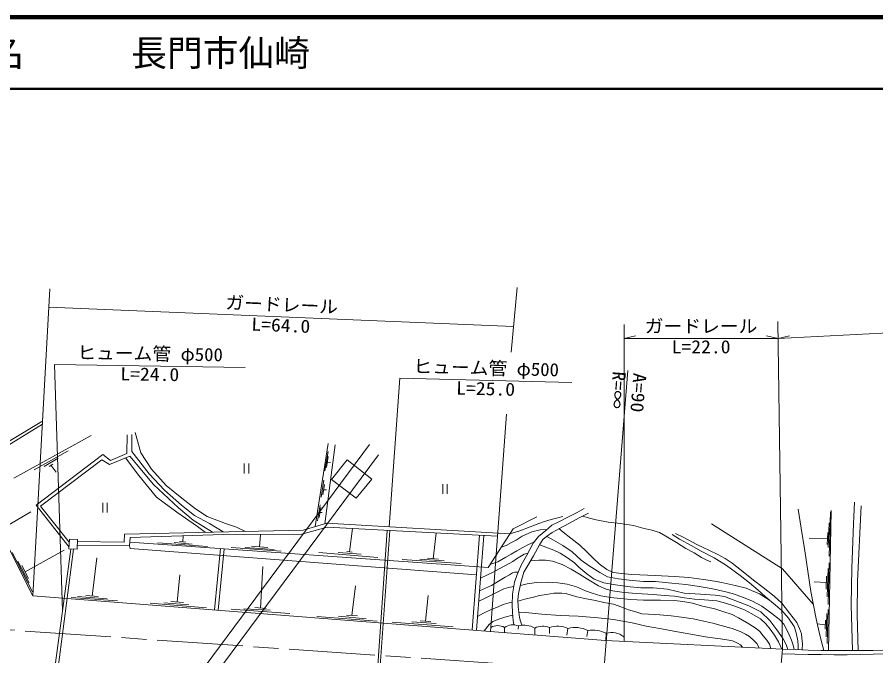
# Model space of a CAD drawing. Units: millimetres at full size, sheet at 1:1000; details may follow other scales. Extents: x 40000 to 680000, y 20000 to 380000.
# Drawn here: x 381890 to 501949, y 290756 to 380000 of the extents above; entities that cross this region are included whole.
import ezdxf
from ezdxf.enums import TextEntityAlignment as Align

# ---------------------------------------------------------------- set-up
doc = ezdxf.new("R2010")
doc.units = ezdxf.units.MM
doc.header["$LTSCALE"] = 1000
doc.linetypes.add('CHAIN', pattern=[18.5, 12, -1.5, 3.5, -1.5])
for name, color, linetype, lineweight in [('M-BMK', 2, 'CHAIN', 13), ('M-STR-HTXT', 7, 'Continuous', 13), ('M-TTL', 2, 'Continuous', 140), ('M-TTL-LINE', 7, 'Continuous', 50), ('M-TTL-TXT', 7, 'Continuous', 13), ('M-WORK', 1, 'Continuous', 13)]:
    doc.layers.add(name, color=color, linetype=linetype, lineweight=lineweight)
doc.styles.add('ＭＳ ゴシック', font='')
doc.styles.get('ＭＳ ゴシック').set_extended_font_data('MS Gothic')

msp = doc.modelspace()

# ---------------------------------------------------------------- linework, layer by layer
at = {"layer": 'M-BMK'}
msp.add_line((364567, 295491), (464147, 288646), dxfattribs=at)
at = {"layer": 'M-STR-HTXT'}
for p, q in [((451792, 342204), (450981, 333187)), ((384090, 299157), (386451, 342027)), ((386311, 339488), (451302, 336757)), ((488251, 337495), (488880, 291694)), ((488284, 335110), (534631, 337416)), ((466746, 337040), (466772, 292789)), ((466747, 335110), (468353, 335449)), ((466747, 335110), (488284, 335110)), ((488284, 335110), (486678, 335449)), ((488284, 335110), (489890, 335449)), ((388228, 297021), (387108, 331488)), ((387108, 331488), (413790, 331061)), ((433915, 308788), (435405, 329556)), ((435405, 329556), (459444, 328960)), ((450331, 324511), (448062, 294172))]:
    msp.add_line(p, q, dxfattribs=at)
at = {"layer": 'M-TTL'}
msp.add_line((680000, 380000), (40000, 380000), dxfattribs=at)
at = {"layer": 'M-TTL-LINE'}
msp.add_line((40000, 370000), (680000, 370000), dxfattribs=at)
at = {"layer": 'M-WORK'}
for p, q in [((467290, 330641), (463966, 289219)), ((385358, 323505), (359801, 308221)), ((385410, 323131), (362559, 309072)), ((392252, 321523), (381439, 315595)), ((397286, 321630), (397210, 319015)), ((384279, 316735), (389007, 319412)), ((431135, 320292), (384869, 257916)), ((424574, 315390), (425363, 320404)), ((425805, 316021), (426369, 320221)), ((393890, 318887), (384564, 311811)), ((385667, 317191), (387637, 318364)), ((432414, 318846), (387122, 257896)), ((394920, 318049), (393890, 318887)), ((397627, 318673), (394781, 317496)), ((397210, 319015), (394920, 318049)), ((425378, 319294), (424924, 316615)), ((425384, 318604), (425141, 317069)), ((393723, 318146), (385144, 311690)), ((386375, 317199), (386880, 317538)), ((386627, 317368), (387360, 316406)), ((394781, 317496), (393723, 318146)), ((413644, 317609), (413644, 316220)), ((414273, 317609), (414273, 316220)), ((425263, 317836), (425679, 317766)), ((428028, 318152), (425846, 315394)), ((431499, 315448), (428028, 318152)), ((424908, 309220), (425805, 316021)), ((423543, 308815), (424574, 315390)), ((424785, 315280), (424395, 312927)), ((424868, 314686), (424625, 313247)), ((425846, 315394), (429306, 312799)), ((429306, 312799), (431499, 315448)), ((441401, 314766), (441401, 313378)), ((442030, 314766), (442030, 313378)), ((424747, 313966), (425143, 313944)), ((377491, 312155), (384090, 299157)), ((393845, 312153), (393845, 310765)), ((394474, 312153), (394474, 310765)), ((384564, 311811), (389147, 305957)), ((385144, 311690), (389182, 306637)), ((424244, 311844), (423879, 309632)), ((424352, 311486), (424116, 310073)), ((495718, 311055), (495344, 291495)), ((383785, 310875), (379928, 308614)), ((424234, 310780), (424557, 310764)), ((451238, 308496), (454548, 310176)), ((495595, 310878), (495419, 304686)), ((421670, 307746), (425252, 308728)), ((421901, 308328), (425186, 309303)), ((425186, 309303), (450781, 307793)), ((425252, 308728), (449056, 307459)), ((495432, 309361), (495306, 305914)), ((396848, 306646), (396899, 307733)), ((396899, 307733), (421901, 308328)), ((397671, 307297), (410750, 307716)), ((405040, 306682), (405117, 307535)), ((410750, 307716), (421670, 307746)), ((415784, 305977), (415896, 307730)), ((428364, 305287), (428777, 308540)), ((431925, 284062), (433609, 308282)), ((432292, 284104), (433986, 308262)), ((440034, 304328), (440480, 307916)), ((446525, 307594), (445495, 294372)), ((447138, 307562), (446106, 294325)), ((447744, 303117), (451238, 308496)), ((495231, 307995), (495168, 306290)), ((389134, 305685), (389202, 307047)), ((389202, 307047), (390312, 307015)), ((390312, 307015), (390256, 305638)), ((390280, 306215), (397588, 306114)), ((390300, 306721), (396848, 306646)), ((397588, 306114), (397671, 307297)), ((397626, 306657), (447744, 303117)), ((401535, 306564), (408513, 306046)), ((403844, 306583), (406370, 306372)), ((404586, 306711), (405494, 306654)), ((495200, 307143), (492611, 307218)), ((381200, 305189), (384040, 299679)), ((388463, 305524), (383014, 302475)), ((389391, 305675), (386422, 283574)), ((389767, 305659), (386891, 283532)), ((390256, 305638), (389134, 305685)), ((397588, 306114), (397689, 305740)), ((397689, 305740), (446058, 302088)), ((409496, 297178), (410301, 305762)), ((410007, 297138), (410816, 305726)), ((411822, 305887), (418788, 305359)), ((413747, 305914), (417812, 305619)), ((414633, 306057), (416934, 305896)), ((424052, 305175), (432304, 304513)), ((426780, 305184), (430003, 304961)), ((427979, 305319), (428749, 305256)), ((381998, 303984), (383583, 300958)), ((392358, 299113), (393043, 304463)), ((435698, 304224), (443984, 303660)), ((438205, 304261), (441590, 304023)), ((439267, 304379), (440802, 304277)), ((495409, 303750), (495283, 297921)), ((382553, 303393), (383476, 301558)), ((415907, 297433), (416217, 303222)), ((495271, 302947), (495158, 298986)), ((404259, 298257), (404645, 302079)), ((495070, 301907), (494995, 300064)), ((428706, 296381), (429176, 300524)), ((495033, 300986), (493329, 301084)), ((384090, 299157), (464147, 292919)), ((390348, 299051), (394485, 298719)), ((391512, 299176), (393204, 299051)), ((438977, 295608), (439376, 299163)), ((389453, 298925), (395917, 298424)), ((400498, 298091), (408368, 297446)), ((402414, 298145), (405888, 297858)), ((403354, 298324), (405163, 298190)), ((411789, 297264), (419999, 296662)), ((413569, 297339), (417242, 297113)), ((415123, 297489), (416690, 297376)), ((495114, 296678), (494997, 293392)), ((495275, 297233), (495167, 292461)), ((423774, 296237), (432222, 295597)), ((426807, 296274), (430681, 295936)), ((427935, 296437), (429477, 296324)), ((434318, 295467), (442855, 294815)), ((437063, 295505), (440460, 295279)), ((438235, 295656), (439719, 295560)), ((494934, 295738), (494872, 294458)), ((450031, 294734), (450019, 294020)), ((451970, 294930), (451952, 294491)), ((454257, 294635), (454252, 293690)), ((456308, 294705), (456308, 293894)), ((458905, 294586), (458765, 293643)), ((461685, 294284), (461553, 293459)), ((494903, 295098), (493747, 295238)), ((464258, 293903), (464209, 292916)), ((464147, 292919), (488880, 291694)), ((488880, 291694), (487788, 279062))]:
    msp.add_line(p, q, dxfattribs=at)
for points in [[(398367, 321955), (399169, 319109), (400686, 316853), (402704, 314559), (404923, 312779), (406841, 311300), (408445, 310247), (411040, 309244), (412569, 308755), (413798, 308135)], [(397904, 321684), (397904, 319293), (400366, 316191), (402470, 313890), (404879, 311795), (406661, 310381), (408792, 309243), (410681, 308061)], [(397019, 318421), (398901, 315955), (401358, 312919), (404201, 310831), (407088, 308815), (408243, 308003)], [(397627, 318673), (400932, 314677), (404442, 311413), (406503, 309699), (409215, 308026)], [(498682, 291479), (498491, 297881), (498586, 302999), (498814, 309187), (498952, 312246)], [(461190, 311362), (460192, 310799), (458811, 310102), (457608, 309501), (456639, 308994), (455797, 308287), (454794, 307445), (454015, 306478), (453111, 304741), (452364, 303413), (451782, 302132), (451424, 301031), (451146, 299375), (451083, 297862), (451128, 296790), (451254, 295687), (451354, 295083)], [(491072, 311240), (491487, 308614), (492006, 305417), (492873, 299754), (493593, 295928), (494104, 293643), (494505, 292201), (494682, 291505)], [(499892, 311720), (499402, 301195), (499342, 296501), (499469, 291484)], [(450781, 307793), (452182, 308238), (453624, 308784), (454842, 309250), (455639, 309518), (456543, 309823), (457474, 310020), (458208, 310217)], [(461771, 310705), (460463, 310016), (459040, 309264), (457697, 308556), (456703, 307974), (455897, 307419), (455369, 307007), (454912, 306255), (454088, 304715), (453292, 303381), (452745, 302423), (452369, 301134), (452009, 299442), (451897, 298589), (451922, 297586), (452122, 296132), (452273, 295606), (452467, 295023)], [(460974, 310285), (461749, 310020), (462849, 309751), (464544, 309450), (466251, 309239), (468080, 308964), (469385, 308606), (470651, 308318), (471700, 307973), (472597, 307495), (474083, 306581), (475363, 305758), (476527, 305149), (477566, 304504), (478247, 304164), (478882, 303913)], [(478973, 309185), (488888, 302905), (493208, 297972)], [(455942, 308408), (455016, 308360), (453834, 308101), (452491, 307474), (451640, 306928), (451023, 306596), (450253, 306176), (449590, 305958)], [(455942, 307450), (456864, 306928), (458205, 306151), (459483, 305299), (460762, 304120), (461865, 303318), (463344, 302403), (464447, 301801), (465977, 301501), (467468, 301338), (469474, 301150), (471141, 301125), (473410, 300924), (475403, 300723), (476945, 300510), (478938, 300159), (480968, 299696), (482172, 299382), (483663, 298831), (484716, 298379), (486008, 297715), (487399, 296675), (488502, 295835), (489079, 295183), (489693, 294030), (490157, 292952), (490407, 292250), (490533, 291622)], [(457647, 308527), (458209, 308018), (459316, 307186), (460563, 306214), (461507, 305319), (462429, 304388), (463262, 303627), (464332, 302797), (465234, 302400), (466443, 302278), (467773, 302125), (468931, 302096), (471075, 301983), (473795, 301845), (475788, 301720), (477887, 301429), (479660, 301152), (480618, 300946), (482301, 300579), (483805, 300203), (484584, 299863), (485694, 299433), (487091, 298533)], [(473451, 307714), (474481, 307075), (476220, 306128), (477436, 305405), (479331, 304429), (481073, 303376), (482980, 301970), (484280, 300953), (485509, 299950), (486499, 299035), (488811, 297076), (489751, 296035), (490515, 294832), (490829, 293954), (491054, 292839), (491092, 292149), (491072, 291602)], [(473951, 307834), (475083, 307296), (476932, 306318), (478674, 305485), (479844, 304916), (480899, 304334), (481846, 303695), (483156, 302689), (484857, 301310), (486209, 300286), (487713, 299083), (488791, 298093), (489857, 296739), (490920, 295428), (491296, 294588), (491546, 293811), (491621, 293222), (491697, 292419), (491669, 291581)], [(447991, 303496), (449115, 303891), (450231, 304543), (450983, 304982), (451733, 305422), (452606, 305907), (453277, 306272), (453802, 306519), (454137, 306629)], [(454912, 306255), (455787, 305917), (456906, 305497), (457793, 305104), (458843, 304463), (459815, 303727), (460436, 303133), (461523, 302193), (462578, 301489), (463909, 300977), (465559, 300690), (467618, 300415), (469114, 300259), (470798, 300241), (472821, 300062), (475172, 299533), (477416, 299370), (479472, 299220), (480801, 299032), (482393, 298455), (484185, 297741), (485852, 296888), (487143, 295710), (488109, 294369), (488992, 293108), (489401, 292341), (489625, 291660)], [(446673, 301599), (447653, 302083), (448423, 302441), (449273, 302898), (450285, 303408), (451180, 303919), (451718, 304286), (452389, 304707), (452765, 304966), (453299, 305102)], [(453690, 304048), (454816, 304141), (455774, 304132), (456759, 303998), (458084, 303514), (459355, 302870), (460537, 302153), (461638, 301464), (463161, 300551), (464235, 300085), (465130, 299825), (466742, 299620), (468551, 299449), (470825, 299333), (472392, 299199), (473780, 299082), (475194, 298858), (476591, 298670), (477986, 298595), (479716, 298457), (480932, 298119), (482072, 297743), (483568, 297194), (484611, 296644), (485807, 295908), (486587, 295224), (487196, 294479), (487791, 293622), (488348, 292708), (488789, 291699)], [(446536, 299838), (447367, 300214), (448190, 300590), (449184, 301190), (450142, 301763), (450706, 302058), (451163, 302345), (451494, 302461), (451932, 302463)], [(446423, 298392), (447118, 298732), (448054, 299179), (448840, 299558), (449946, 300125), (450603, 300311), (451327, 300457)], [(452251, 300577), (453176, 300800), (454494, 300985), (456003, 301030), (457506, 300947), (458808, 300746), (460078, 300394), (461361, 299839), (462276, 299519), (463510, 299129), (464879, 298886), (466183, 298758), (467686, 298630), (469464, 298540), (471837, 298547), (473816, 298484), (474980, 298356), (476317, 298132), (477724, 297716), (479418, 297302), (480434, 297014), (481867, 296528), (482762, 296080), (484188, 295230), (485212, 294558), (485743, 294136), (486216, 293554), (486715, 292946), (487066, 292384), (487271, 291774)], [(451902, 298388), (452849, 298656), (454070, 298951), (454934, 299174), (455880, 299347), (456942, 299494), (458055, 299507), (458764, 299430), (460127, 299021), (461483, 298733), (462774, 298464), (463935, 298216), (465278, 297957), (466451, 297560), (467352, 297183), (468388, 296889), (469252, 296646), (470166, 296575), (471727, 296479), (473319, 296339), (474784, 296172), (476421, 295923), (477911, 295607), (479147, 295311), (480337, 295016), (481866, 294565), (482960, 294143), (483708, 293772), (484283, 293439), (484955, 292857), (485307, 292493), (485627, 291855)], [(446256, 296239), (447088, 296706), (448093, 297163), (449121, 297606), (449865, 297921), (450496, 298117), (451100, 298254)], [(452022, 296859), (452974, 296809), (455233, 296572), (457802, 296384), (460345, 296312), (463139, 296061), (465252, 295837), (467870, 295384), (469831, 294901), (471989, 294507), (473690, 294194), (476070, 293782), (477834, 293478), (478748, 293316), (480225, 293111), (481111, 292985), (481890, 292833), (482589, 292538), (483027, 292269), (483297, 291971)], [(451167, 296454), (450081, 296175), (449222, 295897), (448416, 295575), (447905, 295127), (447190, 294240)]]:
    msp.add_lwpolyline(points, dxfattribs=at)
for centre, radius, start, end in [((449067, 292977), 2004, 61.23794, 118.72068), ((451180, 293060), 2031, 67.10588, 124.46523), ((452762, 292054), 2983, 59.91371, 105.3879), ((455358, 292467), 2431, 66.99548, 116.91174), ((457454, 291321), 3574, 66.04753, 108.71627), ((459900, 290802), 3913, 62.84796, 104.72054), ((462372, 290040), 4299, 63.9802, 99.18807), ((465042, 291520), 2509, 48.81693, 108.21875), ((496623, 508345), 217433, 267.94451, 275.62172), ((497937, 480829), 189351, 267.25827, 276.04065)]:
    msp.add_arc(centre, radius, start, end, dxfattribs=at)

# ---------------------------------------------------------------- texts
at = {"layer": 'M-STR-HTXT', "style": 'ＭＳ ゴシック', "width": 1.05}
for s, rotation, p in [('ガードレール', 357.594, (418817, 338372)), ('ガードレール', 0.001, (477516, 335360)), ('ヒューム管 φ500', 359.085, (400453, 331524)), ('ヒューム管 φ500', 358.58, (447431, 329508))]:
    msp.add_text(s, height=1833, rotation=rotation, dxfattribs=at).set_placement(p, align=Align.BOTTOM_CENTER)
at = {"layer": 'M-STR-HTXT', "style": 'ＭＳ ゴシック', "width": 1.1}
for s, rotation, p in [('L=64.0', 357.594, (418796, 337873)), ('L=22.0', 0.001, (477516, 334860)), ('L=24.0', 359.252, (400446, 331024)), ('L=25.0', 358.58, (447418, 329008))]:
    msp.add_text(s, height=1833, rotation=rotation, dxfattribs=at).set_placement(p, align=Align.TOP_CENTER)
at = {"layer": 'M-TTL-TXT', "style": 'ＭＳ ゴシック'}
msp.add_text('地 名      長門市仙崎', height=3666, dxfattribs=at).set_placement((370380, 375000), align=Align.MIDDLE_LEFT)
at = {"layer": 'M-WORK', "style": 'ＭＳ ゴシック', "width": 1.05}
msp.add_text('R=∞', height=1833, rotation=265.413, dxfattribs=at).set_placement((467020, 330412), align=Align.TOP_LEFT)
at = {"layer": 'M-WORK', "style": 'ＭＳ ゴシック', "width": 1.1}
msp.add_text('A=90', height=1833, rotation=265.413, dxfattribs=at).set_placement((467519, 330372), align=Align.BOTTOM_LEFT)

doc.saveas('drawing.dxf')
